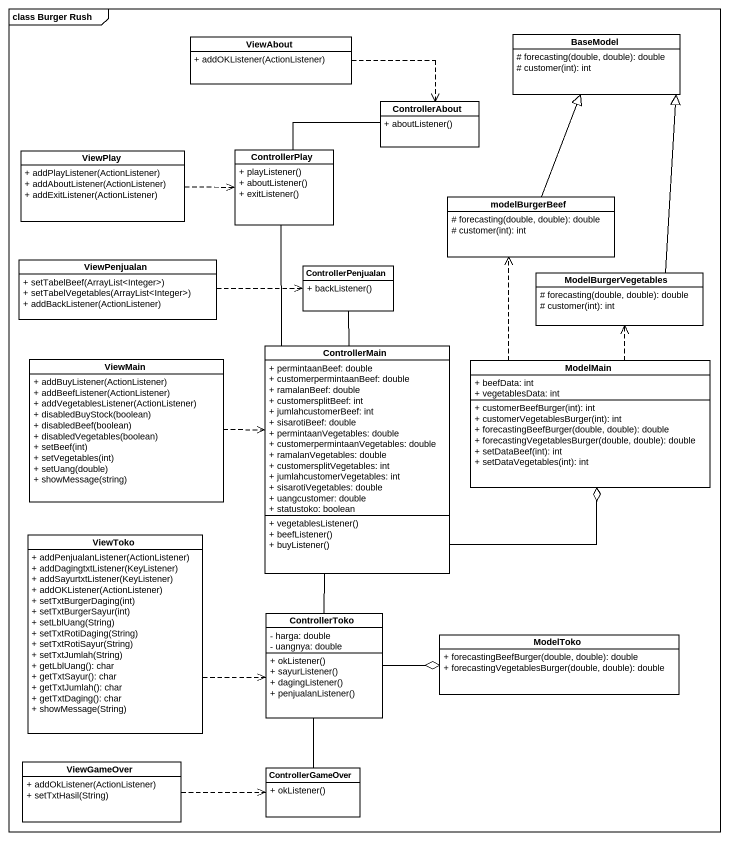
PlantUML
@startuml
mainframe class Burger Rush
hide circle
hide empty members
skinparam classAttributeIconSize 0
class ViewAbout {
  + addOKListener(ActionListener)
}
class BaseModel {
  # forecasting(double, double): double
  # customer(int): int
}
class ControllerAbout {
  + aboutListener()
}
class ViewPlay {
  + addPlayListener(ActionListener)
  + addAboutListener(ActionListener)
  + addExitListener(ActionListener)
}
class ControllerPlay {
  + playListener()
  + aboutListener()
  + exitListener()
}
class modelBurgerBeef {
  # forecasting(double, double): double
  # customer(int): int
}
class ViewPenjualan {
  + setTabelBeef(ArrayList<Integer>)
  + setTabelVegetables(ArrayList<Integer>)
  + addBackListener(ActionListener)
}
class ControllerPenjualan {
  + backListener()
}
class ModelBurgerVegetables {
  # forecasting(double, double): double
  # customer(int): int
}
class ControllerMain {
  + permintaanBeef: double
  + customerpermintaanBeef: double
  + ramalanBeef: double
  + customersplitBeef: int
  + jumlahcustomerBeef: int
  + sisarotiBeef: double
  + permintaanVegetables: double
  + customerpermintaanVegetables: double
  + ramalanVegetables: double
  + customersplitVegetables: int
  + jumlahcustomerVegetables: int
  + sisarotiVegetables: double
  + uangcustomer: double
  + statustoko: boolean
  + vegetablesListener()
  + beefListener()
  + buyListener()
}
class ViewMain {
  + addBuyListener(ActionListener)
  + addBeefListener(ActionListener)
  + addVegetablesListener(ActionListener)
  + disabledBuyStock(boolean)
  + disabledBeef(boolean)
  + disabledVegetables(boolean)
  + setBeef(int)
  + setVegetables(int)
  + setUang(double)
  + showMessage(string)
}
class ModelMain {
  + beefData: int
  + vegetablesData: int
  + customerBeefBurger(int): int
  + customerVegetablesBurger(int): int
  + forecastingBeefBurger(double, double): double
  + forecastingVegetablesBurger(double, double): double
  + setDataBeef(int): int
  + setDataVegetables(int): int
}
class ViewToko {
  + addPenjualanListener(ActionListener)
  + addDagingtxtListener(KeyListener)
  + addSayurtxtListener(KeyListener)
  + addOKListener(ActionListener)
  + setTxtBurgerDaging(int)
  + setTxtBurgerSayur(int)
  + setLblUang(String)
  + setTxtRotiDaging(String)
  + setTxtRotiSayur(String)
  + setTxtJumlah(String)
  + getLblUang(): char
  + getTxtSayur(): char
  + getTxtJumlah(): char
  + getTxtDaging(): char
  + showMessage(String)
}
class ControllerToko {
  - harga: double
  - uangnya: double
  + okListener()
  + sayurListener()
  + dagingListener()
  + penjualanListener()
}
class ModelToko {
  + forecastingBeefBurger(double, double): double
  + forecastingVegetablesBurger(double, double): double
}
class ViewGameOver {
  + addOkListener(ActionListener)
  + setTxtHasil(String)
}
class ControllerGameOver {
  + okListener()
}
ViewAbout .right.> ControllerAbout
ViewPlay .right.> ControllerPlay
ControllerPlay -right- ControllerAbout
ControllerPlay -- ControllerMain
modelBurgerBeef -up-|> BaseModel
ViewPenjualan .right.> ControllerPenjualan
ControllerPenjualan -- ControllerMain
ModelBurgerVegetables -up-|> BaseModel
ControllerMain -right-o ModelMain
ViewMain .right.> ControllerMain
ModelMain .up.> modelBurgerBeef
ModelMain .up.> ModelBurgerVegetables
ViewToko .right.> ControllerToko
ControllerToko -up- ControllerMain
ControllerToko -right-o ModelToko
ControllerToko -- ControllerGameOver
ViewGameOver .right.> ControllerGameOver
@enduml
